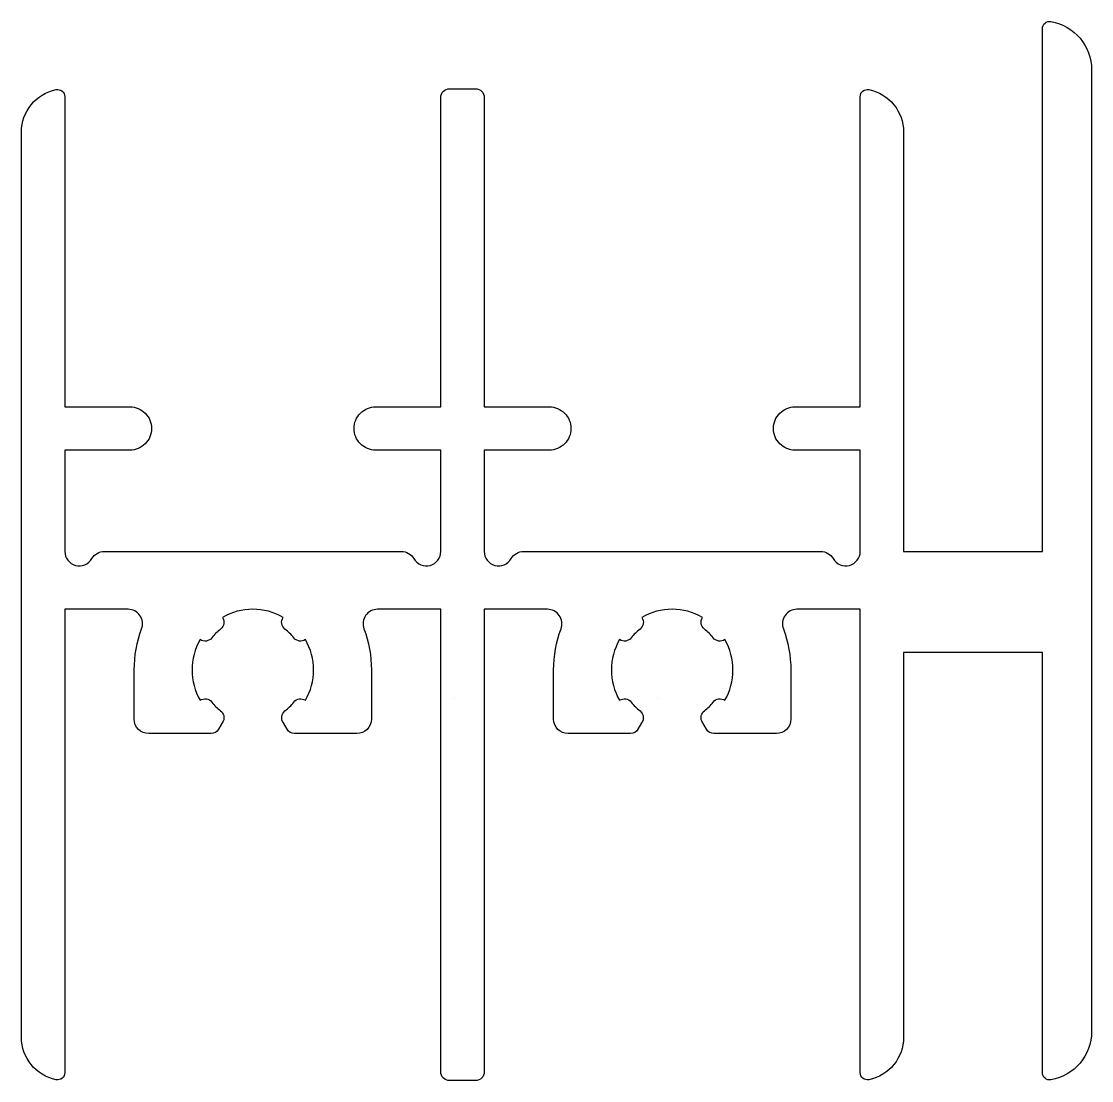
# Model space of a CAD drawing. Extents: x 246 to 283, y 290.2 to 326.9.
import ezdxf

# ---------------------------------------------------------------- set-up
doc = ezdxf.new("R2010")
doc.units = 0
doc.layers.get('0').update_dxf_attribs({"linetype": 'CONTINUOUS'})

msp = doc.modelspace()

# ---------------------------------------------------------------- linework, layer by layer
for p, q in [((260.947, 303.453), (260.947, 303.453)), ((267.947, 303.453), (267.947, 303.453))]:
    msp.add_line(p, q)
msp.add_lwpolyline([(247.457, 324.269), (247.457, 313.544), (249.707, 313.544, -0.414214), (250.457, 312.794, -0.414214), (249.707, 312.044), (247.457, 312.044), (247.457, 308.544, 0.767327), (248.39, 308.294, -0.267949), (248.823, 308.544), (259.091, 308.544, -0.267949), (259.524, 308.294, 0.767327), (260.457, 308.544), (260.457, 312.044), (258.207, 312.044, -0.414214), (257.457, 312.794, -0.414214), (258.207, 313.544), (260.457, 313.544), (260.457, 324.244, -0.414214), (260.757, 324.544), (261.657, 324.544, -0.414214), (261.957, 324.244), (261.957, 313.544), (264.207, 313.544, -0.414214), (264.957, 312.794, -0.414214), (264.207, 312.044), (261.957, 312.044), (261.957, 308.544, 0.767327), (262.89, 308.294, -0.267949), (263.323, 308.544), (273.591, 308.544, -0.267949), (274.024, 308.294, 0.767327), (274.957, 308.544), (274.957, 312.044), (272.707, 312.044, -0.414214), (271.957, 312.794, -0.414214), (272.707, 313.544), (274.957, 313.544), (274.957, 324.269, -0.474498), (275.257, 324.514, -0.356394), (276.457, 323.044), (276.457, 308.544), (281.257, 308.544), (281.257, 326.623, -0.465926), (281.55, 326.869, -0.364325), (282.957, 325.194), (282.957, 305.894), (282.957, 291.944, -0.364325), (281.55, 290.27, -0.465926), (281.257, 290.516), (281.257, 305.044), (276.457, 305.044), (276.457, 291.744, -0.356394), (275.257, 290.275, -0.474498), (274.957, 290.52), (274.957, 306.544), (272.769, 306.544, 0.522534), (272.301, 305.87, -0.089047), (272.557, 304.444), (272.557, 302.744, -0.414214), (272.057, 302.244), (269.9, 302.244, -0.267949), (269.64, 302.394), (269.479, 302.673, -0.341943), (269.569, 303.029, 0.059736), (269.872, 303.332, -0.393426), (270.276, 303.395, 0.267676), (270.276, 305.493, -0.393426), (269.872, 305.557, 0.059736), (269.569, 305.86, -0.393426), (269.506, 306.264, 0.267676), (267.408, 306.264, -0.393426), (267.344, 305.86, 0.059736), (267.041, 305.557, -0.393426), (266.637, 305.493, 0.267676), (266.637, 303.395, -0.393426), (267.041, 303.332, 0.059736), (267.344, 303.029, -0.404854), (267.401, 302.616), (267.273, 302.394, -0.267949), (267.013, 302.244), (264.857, 302.244, -0.414214), (264.357, 302.744), (264.357, 304.444, -0.089047), (264.613, 305.87, 0.522534), (264.144, 306.544), (261.957, 306.544), (261.957, 290.544, -0.414214), (261.657, 290.244), (260.757, 290.244, -0.414214), (260.457, 290.544), (260.457, 306.544), (258.269, 306.544, 0.522534), (257.801, 305.87, -0.089047), (258.057, 304.444), (258.057, 302.744, -0.414214), (257.557, 302.244), (255.4, 302.244, -0.267949), (255.14, 302.394), (255.013, 302.616, -0.404854), (255.069, 303.029, 0.059736), (255.372, 303.332, -0.393426), (255.776, 303.395, 0.267676), (255.776, 305.493, -0.393426), (255.372, 305.557, 0.059736), (255.069, 305.86, -0.393426), (255.006, 306.264, 0.267676), (252.908, 306.264, -0.393426), (252.844, 305.86, 0.059736), (252.541, 305.557, -0.393426), (252.137, 305.493, 0.267676), (252.137, 303.395, -0.393426), (252.541, 303.332, 0.059736), (252.844, 303.029, -0.341943), (252.934, 302.673), (252.773, 302.394, -0.267949), (252.513, 302.244), (250.357, 302.244, -0.414214), (249.857, 302.744), (249.857, 304.444, -0.089047), (250.113, 305.87, 0.522534), (249.644, 306.544), (247.457, 306.544), (247.457, 290.52, -0.474498), (247.157, 290.275, -0.356402), (245.957, 291.744), (245.957, 323.044, -0.356394), (247.157, 324.514, -0.474498)], format="xyb", close=True)

doc.saveas('drawing.dxf')
